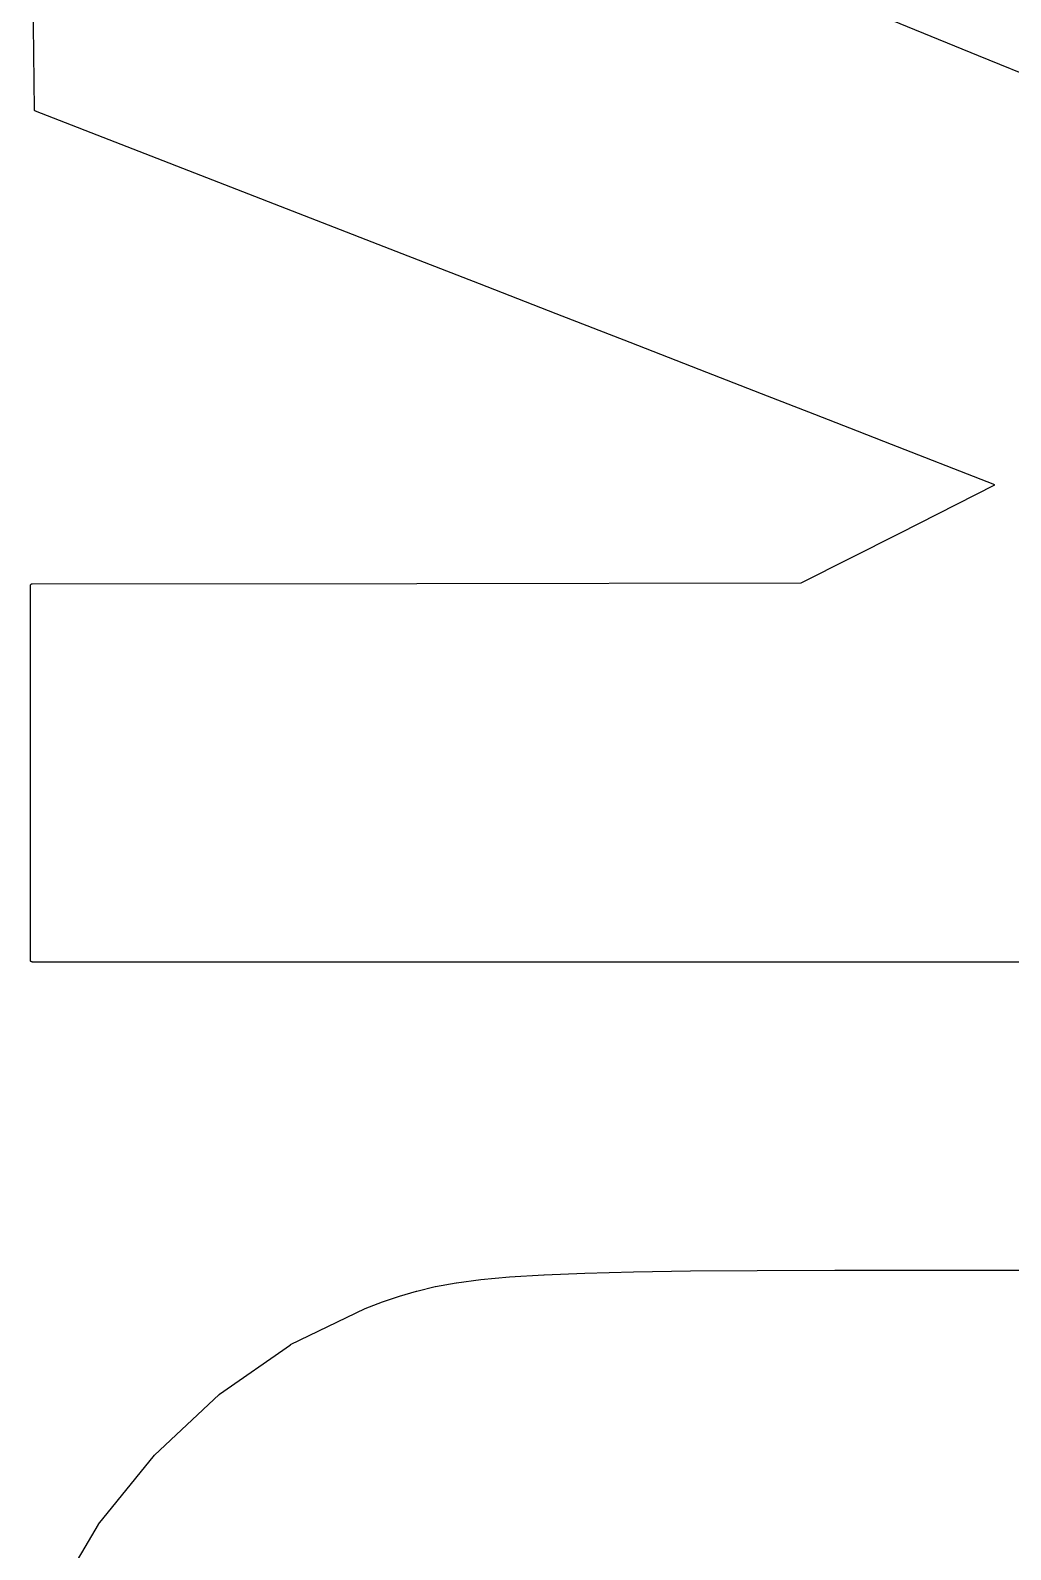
# Model space of a CAD drawing. Extents: x 6.3 to 49.3, y 9.3 to 45.7.
# Drawn here: x 40.951 to 43.554, y 33.273 to 37.309 of the extents above; entities that cross this region are included whole.
import ezdxf

# ---------------------------------------------------------------- set-up
doc = ezdxf.new("R2010")
doc.units = 0
doc.layers.add('BLACK', color=7, linetype='CONTINUOUS')

msp = doc.modelspace()

# ---------------------------------------------------------------- linework, layer by layer
at = {"layer": 'BLACK', "linetype": 'CONTINUOUS'}
for p, q in [((40.9619, 37.0987), (40.9563, 37.6726)), ((43.2161, 37.3449), (43.4677, 37.2424)), ((43.4677, 37.2424), (43.4677, 37.2424)), ((43.4677, 37.2424), (43.7045, 37.146)), ((40.9619, 37.0986), (40.9619, 37.0987)), ((40.9619, 37.0987), (40.9619, 37.0987)), ((40.962, 37.0982), (40.9619, 37.0986)), ((40.962, 37.0977), (40.962, 37.0982)), ((40.9621, 37.0973), (40.962, 37.0977)), ((40.962, 37.0977), (40.962, 37.0977)), ((40.962, 37.0977), (40.962, 37.0977)), ((40.9623, 37.0968), (40.9621, 37.0973)), ((40.9623, 37.0967), (40.9623, 37.0968)), ((40.9623, 37.0968), (40.9623, 37.0968)), ((40.9625, 37.0964), (40.9623, 37.0967)), ((40.9628, 37.0959), (40.9625, 37.0964)), ((40.9631, 37.0955), (40.9628, 37.0959)), ((40.9628, 37.0959), (40.9628, 37.0959)), ((40.9628, 37.0959), (40.9628, 37.0959)), ((40.9634, 37.0952), (40.9631, 37.0955)), ((40.9634, 37.0951), (40.9634, 37.0952)), ((40.9638, 37.0948), (40.9634, 37.0951)), ((40.9634, 37.0951), (40.9634, 37.0951)), ((40.9642, 37.0945), (40.9638, 37.0948)), ((40.9646, 37.0943), (40.9642, 37.0945)), ((40.9642, 37.0945), (40.9642, 37.0945)), ((40.9642, 37.0945), (40.9642, 37.0945)), ((40.965, 37.0941), (40.9646, 37.0943)), ((40.9651, 37.094), (40.965, 37.0941)), ((40.965, 37.0941), (40.965, 37.0941)), ((40.965, 37.0941), (40.965, 37.0941)), ((41.9387, 36.715), (40.9651, 37.094)), ((41.9388, 36.7149), (41.9387, 36.715)), ((41.9387, 36.715), (41.9387, 36.715)), ((42.1438, 36.6351), (41.9388, 36.7149)), ((42.3472, 36.5559), (42.1438, 36.6351)), ((42.1438, 36.6351), (42.1438, 36.6351)), ((42.1438, 36.6351), (42.1438, 36.6351)), ((42.5435, 36.4794), (42.3472, 36.5559)), ((42.3472, 36.5559), (42.3472, 36.5559)), ((42.3472, 36.5559), (42.3472, 36.5559)), ((42.7272, 36.4078), (42.5435, 36.4794)), ((42.5435, 36.4794), (42.5435, 36.4794)), ((42.8926, 36.3434), (42.7272, 36.4078)), ((42.8927, 36.3433), (42.8926, 36.3434)), ((43.0345, 36.288), (42.8927, 36.3433)), ((43.1472, 36.2441), (43.0345, 36.288)), ((43.0345, 36.288), (43.0345, 36.288)), ((43.1473, 36.2441), (43.1472, 36.2441)), ((43.1472, 36.2441), (43.1472, 36.2441)), ((43.2176, 36.2166), (43.1473, 36.2441)), ((43.5123, 36.1015), (43.2176, 36.2166)), ((43.2176, 36.2166), (43.2176, 36.2166)), ((43.2595, 35.9735), (43.5123, 36.1015)), ((42.9977, 35.8409), (43.2595, 35.9735)), ((43.2595, 35.9735), (43.2595, 35.9735)), ((43.2595, 35.9735), (43.2595, 35.9735)), ((41.9776, 35.8398), (42.9977, 35.8409)), ((40.9513, 35.8337), (40.9514, 35.8342)), ((40.9513, 34.8388), (40.9513, 35.8337)), ((40.9514, 35.8347), (40.9516, 35.8352)), ((40.9514, 35.8342), (40.9514, 35.8347)), ((40.9514, 35.8347), (40.9514, 35.8347)), ((40.9514, 35.8347), (40.9514, 35.8347)), ((40.9516, 35.8352), (40.9517, 35.8356)), ((40.9517, 35.8356), (40.952, 35.8361)), ((40.9517, 35.8356), (40.9517, 35.8356)), ((40.9517, 35.8356), (40.9517, 35.8356)), ((40.952, 35.8361), (40.9522, 35.8365)), ((40.9522, 35.8365), (40.9525, 35.8368)), ((40.9522, 35.8365), (40.9522, 35.8365)), ((40.9522, 35.8365), (40.9522, 35.8365)), ((40.9525, 35.8368), (40.9528, 35.8372)), ((40.9528, 35.8372), (40.9532, 35.8376)), ((40.9528, 35.8372), (40.9528, 35.8372)), ((40.9528, 35.8372), (40.9528, 35.8372)), ((40.9532, 35.8376), (40.9536, 35.8378)), ((40.9536, 35.8379), (40.954, 35.8381)), ((40.9536, 35.8378), (40.9536, 35.8379)), ((40.9536, 35.8378), (40.9536, 35.8378)), ((40.954, 35.8381), (40.9544, 35.8383)), ((40.9544, 35.8383), (40.9544, 35.8383)), ((40.9544, 35.8383), (40.9545, 35.8383)), ((40.9545, 35.8383), (40.9549, 35.8384)), ((40.9549, 35.8384), (40.9554, 35.8386)), ((40.9554, 35.8386), (40.9554, 35.8386)), ((40.9554, 35.8386), (40.9554, 35.8386)), ((40.9554, 35.8386), (40.9558, 35.8386)), ((40.9558, 35.8386), (40.9563, 35.8387)), ((40.9563, 35.8387), (41.9776, 35.8398)), ((40.9514, 34.8383), (40.9513, 34.8388)), ((40.9514, 34.8379), (40.9514, 34.8383)), ((40.9516, 34.8374), (40.9514, 34.8379)), ((40.9514, 34.8379), (40.9514, 34.8379)), ((40.9514, 34.8379), (40.9514, 34.8379)), ((40.9517, 34.837), (40.9516, 34.8374)), ((40.9517, 34.8369), (40.9517, 34.837)), ((40.9519, 34.8365), (40.9517, 34.8369)), ((40.9517, 34.8369), (40.9517, 34.8369)), ((40.9521, 34.8361), (40.9519, 34.8365)), ((40.9522, 34.8361), (40.9521, 34.8361)), ((40.9525, 34.8357), (40.9522, 34.8361)), ((40.9522, 34.8361), (40.9522, 34.8361)), ((40.9528, 34.8353), (40.9525, 34.8357)), ((40.9531, 34.835), (40.9528, 34.8353)), ((40.9528, 34.8353), (40.9528, 34.8353)), ((40.9528, 34.8353), (40.9528, 34.8353)), ((40.9535, 34.8347), (40.9531, 34.835)), ((40.9539, 34.8345), (40.9535, 34.8347)), ((40.9535, 34.8347), (40.9535, 34.8347)), ((40.9535, 34.8347), (40.9535, 34.8347)), ((40.9544, 34.8342), (40.9539, 34.8345)), ((40.9548, 34.8341), (40.9544, 34.8342)), ((40.9544, 34.8342), (40.9544, 34.8342)), ((40.9544, 34.8342), (40.9544, 34.8342)), ((40.9553, 34.8339), (40.9548, 34.8341)), ((40.9558, 34.8339), (40.9553, 34.8339)), ((40.9553, 34.8339), (40.9553, 34.8339)), ((40.9553, 34.8339), (40.9553, 34.8339)), ((40.9563, 34.8338), (40.9558, 34.8339)), ((47.3698, 34.8338), (40.9563, 34.8338)), ((42.0823, 33.9816), (42.1469, 33.9901)), ((42.1469, 33.9901), (42.147, 33.9901)), ((42.147, 33.9901), (42.1471, 33.9901)), ((42.1471, 33.9901), (42.2236, 33.9972)), ((42.1471, 33.9901), (42.1471, 33.9901)), ((42.2236, 33.9972), (42.2237, 33.9972)), ((42.2237, 33.9972), (42.3148, 34.0029)), ((42.2237, 33.9972), (42.2237, 33.9972)), ((42.2237, 33.9972), (42.2237, 33.9972)), ((42.3148, 34.0029), (42.3149, 34.0029)), ((42.3149, 34.0029), (42.3149, 34.0029)), ((42.3149, 34.0029), (42.315, 34.0029)), ((42.315, 34.0029), (42.4235, 34.0073)), ((42.4235, 34.0073), (42.4235, 34.0073)), ((42.4235, 34.0073), (42.4236, 34.0073)), ((42.4236, 34.0073), (42.5522, 34.0107)), ((42.5522, 34.0107), (42.5523, 34.0107)), ((42.5523, 34.0107), (42.7039, 34.0131)), ((42.5523, 34.0107), (42.5523, 34.0107)), ((42.7039, 34.0131), (42.704, 34.0131)), ((42.704, 34.0131), (42.8813, 34.0146)), ((42.704, 34.0131), (42.704, 34.0131)), ((42.8813, 34.0146), (43.0872, 34.0153)), ((42.8813, 34.0146), (42.8813, 34.0146)), ((43.0872, 34.0153), (43.3243, 34.0154)), ((43.0872, 34.0153), (43.0872, 34.0153)), ((43.3243, 34.0154), (43.3244, 34.0154)), ((43.3244, 34.0154), (43.5954, 34.0149)), ((41.8861, 33.9307), (41.931, 33.9461)), ((41.931, 33.9461), (41.9311, 33.9461)), ((41.9311, 33.9461), (41.9311, 33.9462)), ((41.9311, 33.9462), (41.9312, 33.9462)), ((41.9312, 33.9462), (41.9768, 33.9597)), ((41.9768, 33.9597), (41.9769, 33.9597)), ((41.9769, 33.9597), (41.977, 33.9597)), ((41.977, 33.9597), (41.9771, 33.9598)), ((41.9771, 33.9598), (42.0263, 33.9715)), ((42.0263, 33.9715), (42.0263, 33.9715)), ((42.0263, 33.9715), (42.0265, 33.9715)), ((42.0265, 33.9715), (42.0821, 33.9816)), ((42.0265, 33.9715), (42.0265, 33.9715)), ((42.0821, 33.9816), (42.0821, 33.9816)), ((42.0821, 33.9816), (42.0822, 33.9816)), ((42.0822, 33.9816), (42.0823, 33.9816)), ((41.6422, 33.8176), (41.8401, 33.9135)), ((41.8401, 33.9135), (41.8401, 33.9136)), ((41.8401, 33.9136), (41.8403, 33.9136)), ((41.8403, 33.9136), (41.8405, 33.9137)), ((41.8405, 33.9137), (41.886, 33.9307)), ((41.886, 33.9307), (41.8861, 33.9307)), ((41.8861, 33.9307), (41.8861, 33.9307)), ((41.8861, 33.9307), (41.8861, 33.9307)), ((41.4534, 33.6855), (41.6415, 33.8172)), ((41.6415, 33.8172), (41.6419, 33.8174)), ((41.6415, 33.8172), (41.6415, 33.8172)), ((41.6419, 33.8174), (41.6422, 33.8176)), ((41.2812, 33.5241), (41.4528, 33.685)), ((41.4528, 33.6851), (41.4531, 33.6853)), ((41.4528, 33.685), (41.4528, 33.6851)), ((41.4531, 33.6853), (41.4534, 33.6855)), ((41.1324, 33.34), (41.2807, 33.5236)), ((41.2807, 33.5236), (41.2808, 33.5237)), ((41.2808, 33.5237), (41.281, 33.5239)), ((41.281, 33.5239), (41.2812, 33.5241)), ((41.0138, 33.1397), (41.132, 33.3395)), ((41.132, 33.3395), (41.1322, 33.3398)), ((41.132, 33.3395), (41.132, 33.3395)), ((41.1322, 33.3398), (41.1324, 33.34))]:
    msp.add_line(p, q, dxfattribs=at)

doc.saveas('drawing.dxf')
